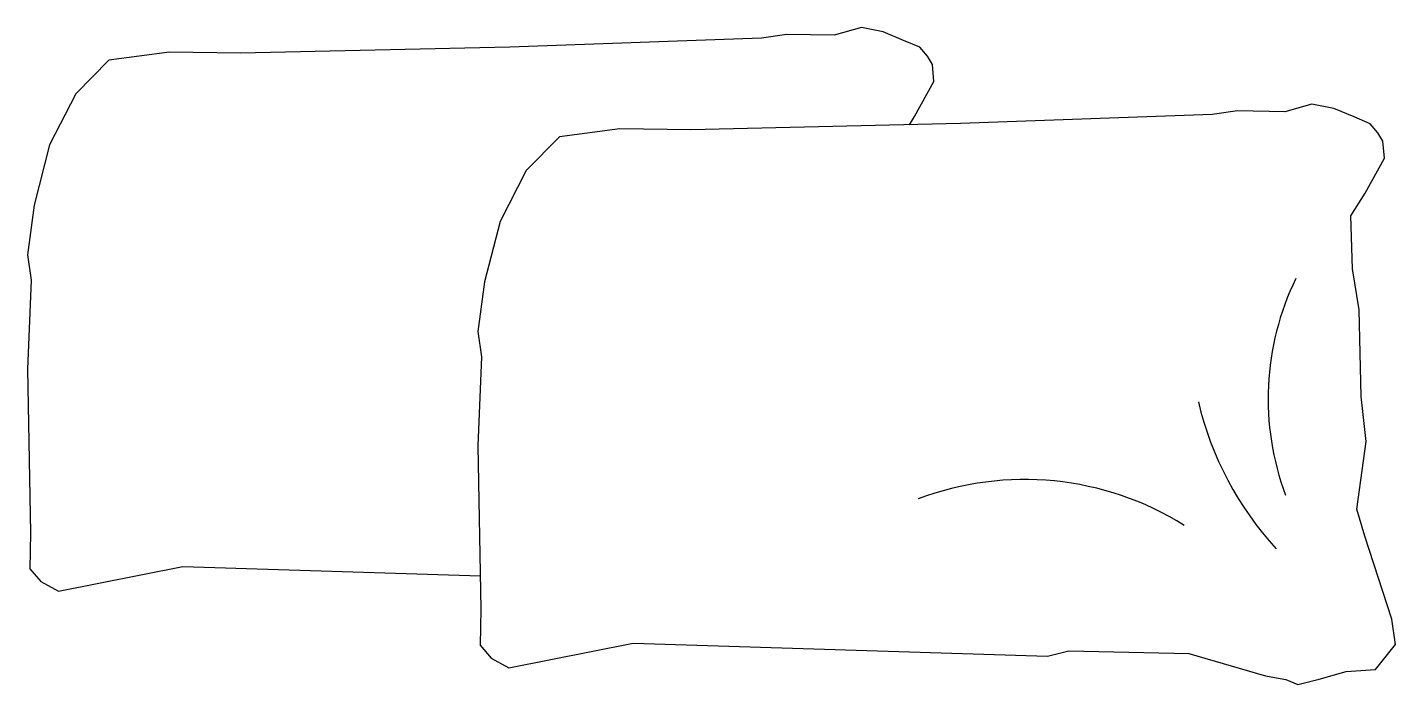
# Model space of a CAD drawing. Header units: millimetres. Extents: x -968.304 to -967.336, y 2687.375 to 2687.839.
import ezdxf

# ---------------------------------------------------------------- set-up
doc = ezdxf.new("R2010")
doc.units = ezdxf.units.MM
doc.header["$LTSCALE"] = 10
doc.layers.add('Móveis_camas', color=2, linetype='Continuous')

msp = doc.modelspace()

# ---------------------------------------------------------------- linework, layer by layer
at = {"layer": 'Móveis_camas'}
msp.add_lwpolyline([(-967.67963, 2687.7705), (-967.67591, 2687.77641), (-967.66224, 2687.80102), (-967.6633, 2687.81319), (-967.66685, 2687.81907), (-967.67225, 2687.82543), (-967.68373, 2687.83023), (-967.69808, 2687.83624), (-967.71363, 2687.83938), (-967.73278, 2687.83391), (-967.76627, 2687.83445), (-967.78422, 2687.83185), (-967.96225, 2687.82549), (-968.15295, 2687.82106), (-968.20319, 2687.82187), (-968.24603, 2687.81621), (-968.26951, 2687.79234), (-968.28798, 2687.75626), (-968.29904, 2687.71372), (-968.30364, 2687.67857), (-968.30103, 2687.66063), (-968.30374, 2687.59774), (-968.3015, 2687.48223), (-968.302, 2687.4568), (-968.29427, 2687.44783), (-968.28169, 2687.4409), (-968.19372, 2687.45826), (-967.98323, 2687.45176)], dxfattribs=at)
msp.add_lwpolyline([(-967.40477, 2687.37488), (-967.38969, 2687.37868), (-967.37054, 2687.38415), (-967.34972, 2687.38554), (-967.33558, 2687.40321), (-967.33819, 2687.42115), (-967.35749, 2687.47978), (-967.36297, 2687.49892), (-967.35645, 2687.54674), (-967.36, 2687.57855), (-967.36067, 2687.60916), (-967.36135, 2687.63977), (-967.3661, 2687.66872), (-967.36724, 2687.70626), (-967.35717, 2687.72227), (-967.3435, 2687.74687), (-967.34456, 2687.75904), (-967.34812, 2687.76492), (-967.35352, 2687.77128), (-967.365, 2687.77609), (-967.37935, 2687.78209), (-967.3949, 2687.78523), (-967.41404, 2687.77976), (-967.44754, 2687.78031), (-967.46549, 2687.77771), (-967.64351, 2687.77134), (-967.83421, 2687.76691), (-967.88446, 2687.76772), (-967.9273, 2687.76206), (-967.95078, 2687.73819), (-967.96925, 2687.70212), (-967.98031, 2687.65957), (-967.9849, 2687.62443), (-967.98229, 2687.60649), (-967.98501, 2687.5436), (-967.98277, 2687.42809), (-967.98326, 2687.40265), (-967.97554, 2687.39368), (-967.96295, 2687.38675), (-967.87498, 2687.40412), (-967.5818, 2687.39506), (-967.56672, 2687.39886), (-967.48189, 2687.39697), (-967.42775, 2687.38103), (-967.41338, 2687.37849)], close=True, dxfattribs=at)
at = {"layer": 'Móveis_camas', "color": 1}
for centre, radius, start, end in [((-967.23261, 2687.57687), 0.19325, 153.93233, 200.64007), ((-967.2481, 2687.62855), 0.23333, 193.3272, 222.49236), ((-967.59809, 2687.30696), 0.21287, 57.9451, 110.71314)]:
    msp.add_arc(centre, radius, start, end, dxfattribs=at)

doc.saveas('drawing.dxf')
